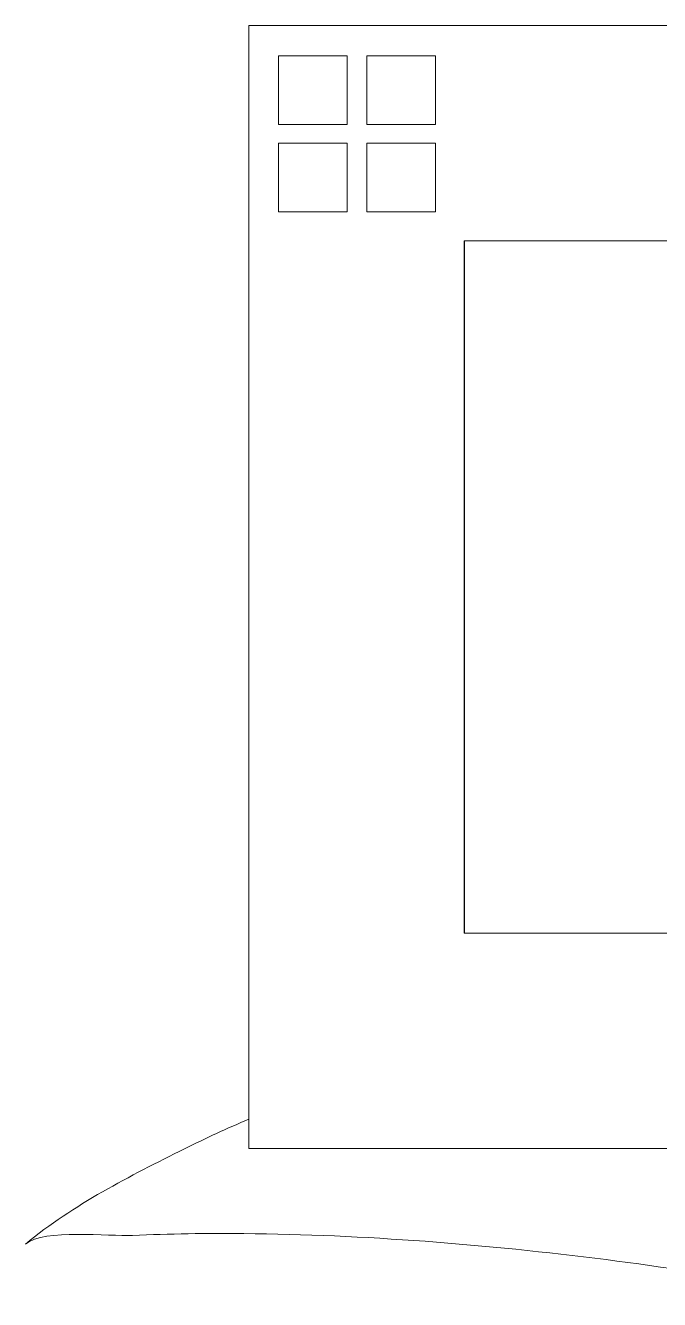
# Model space of a CAD drawing. Header units: millimetres. Extents: x 0 to 400063, y 963 to 238763.
# Drawn here: x 67114 to 67448, y 111047 to 111718 of the extents above; entities that cross this region are included whole.
import ezdxf

# ---------------------------------------------------------------- set-up
doc = ezdxf.new("R2010")
doc.units = ezdxf.units.MM
doc.header["$LTSCALE"] = 40
doc.layers.add('로고', color=7, linetype='Continuous')

# ---------------------------------------------------------------- blocks, each defined once
blk = doc.blocks.new('block 9')
at = {"layer": '로고'}
h = blk.add_hatch(color=40, dxfattribs=at)
h.dxf.hatch_style = 2
h.paths.add_polyline_path([(61.518, -132.479), (61.518, -135.091), (54.481, -135.091), (54.481, -132.479), (50.181, -132.479), (50.181, -140.428), (54.481, -140.428), (54.481, -137.817), (61.518, -137.817), (61.518, -140.428), (65.818, -140.428), (65.818, -132.479)])
at = {"layer": '로고', "lineweight": 0}
for points in [[(42.434, -153.44), (42.434, -127.869), (65.818, -127.869), (65.818, -119.92), (42.434, -119.92), (34.484, -119.92), (34.484, -127.869), (34.484, -153.44), (34.484, -161.389), (42.434, -161.389), (57.869, -161.389), (65.818, -161.389), (65.818, -153.44), (65.818, -147.382), (65.818, -141.428), (57.869, -141.428), (50.151, -141.428), (50.151, -147.382), (57.869, -147.382), (57.869, -153.44), (42.434, -153.44)], [(61.518, -132.479), (61.518, -135.091), (54.481, -135.091), (54.481, -132.479), (50.181, -132.479), (50.181, -140.428), (54.481, -140.428), (54.481, -137.817), (61.518, -137.817), (61.518, -140.428), (65.818, -140.428), (65.818, -132.479), (61.518, -132.479)]]:
    blk.add_lwpolyline(points, dxfattribs=at)
blk = doc.blocks.new('block 10')
at = {"layer": '로고', "lineweight": 0}
for points in [[(38.111, -123.571), (35.578, -123.571), (35.578, -121.037), (38.111, -121.037), (38.111, -123.571)], [(41.371, -123.571), (38.836, -123.571), (38.836, -121.037), (41.371, -121.037), (41.371, -123.571)], [(38.111, -126.801), (35.578, -126.801), (35.578, -124.265), (38.111, -124.265), (38.111, -126.801)], [(41.371, -126.801), (38.836, -126.801), (38.836, -124.265), (41.371, -124.265), (41.371, -126.801)]]:
    blk.add_lwpolyline(points, dxfattribs=at)
blk = doc.blocks.new('block 6')
at = {"layer": '로고'}
for name in ['block 9', 'block 10']:
    blk.add_blockref(name, (0, 0), dxfattribs=at)

msp = doc.modelspace()

# ---------------------------------------------------------------- linework, layer by layer
at = {"layer": '로고', "lineweight": 0}
for p, q in [((67231.77, 111717.68), (67678.4, 111717.68)), ((67231.77, 111126.59), (67231.77, 111717.68)), ((67345.09, 111604.37), (67345.09, 111239.9)), ((67678.4, 111604.37), (67345.09, 111604.37)), ((67345.09, 111239.9), (67565.09, 111239.9)), ((67678.4, 111126.59), (67231.77, 111126.59))]:
    msp.add_line(p, q, dxfattribs=at)
msp.add_open_spline([(67678.4, 111189.32), (67699.57, 111191.35), (67720.7, 111194.09), (67741.71, 111197.56), (67772.66, 111202.65), (67803.43, 111209.44), (67833.68, 111218.58), (67829.88, 111213.01), (67820.36, 111205.01), (67816.24, 111200.74), (67800.71, 111184.61), (67784.28, 111169.8), (67766.87, 111156.33), (67717.97, 111118.48), (67661.7, 111079.7), (67603.74, 111063.83), (67542.86, 111047.16), (67480.57, 111060.43), (67419.64, 111068.14), (67356.4, 111076.15), (67292.82, 111081.26), (67229.1, 111081.87), (67209.58, 111082.09), (67190.05, 111081.73), (67170.55, 111080.87), (67158.21, 111080.31), (67124.19, 111084.5), (67114.27, 111076.37), (67139.65, 111097.21), (67169.27, 111112.19), (67197.82, 111126.43), (67209.06, 111132.04), (67220.38, 111137.26), (67231.77, 111142.09)], degree=3, knots=[3.546479, 3.546479, 3.546479, 3.546479, 4, 4, 4, 5, 5, 5, 6, 6, 6, 7, 7, 7, 8, 8, 8, 9, 9, 9, 10, 10, 10, 11, 11, 11, 12, 12, 12, 13, 13, 13, 13.152029, 13.152029, 13.152029, 13.152029], dxfattribs=at)

# ---------------------------------------------------------------- block references
at = {"layer": '로고', "lineweight": 0, "xscale": 14.2535305606958, "yscale": 14.2535305606958, "zscale": 14.2535305606958}
msp.add_blockref('block 6', (66740.25, 113426.96), dxfattribs=at)

doc.saveas('drawing.dxf')
